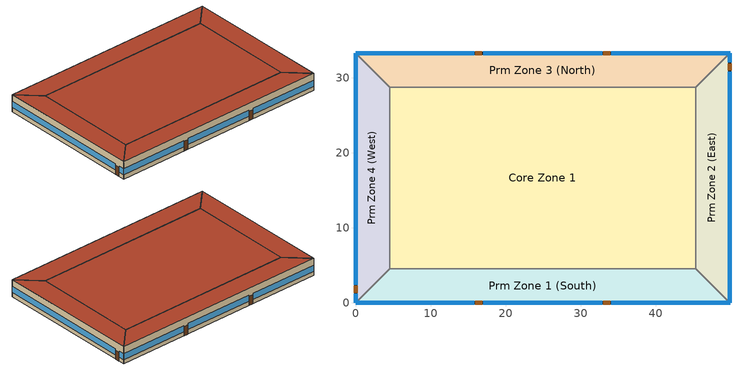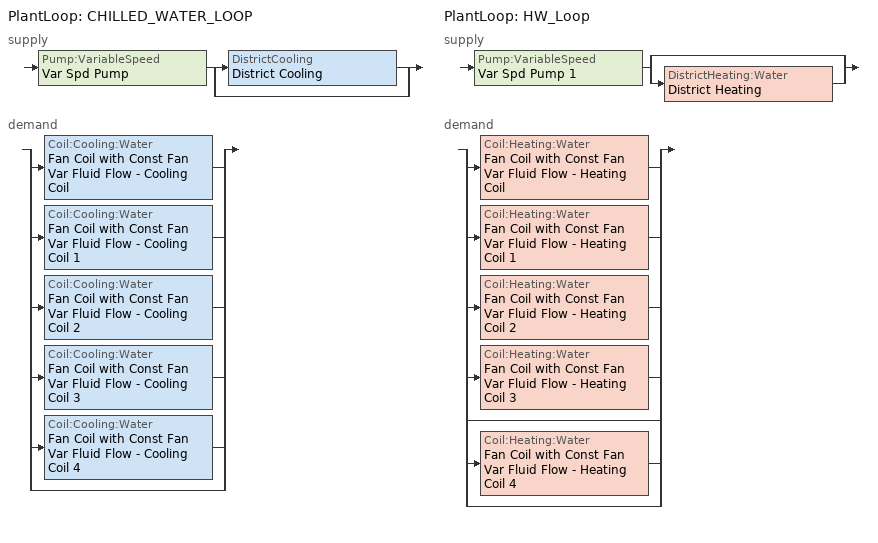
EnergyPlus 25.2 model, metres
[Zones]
Core Zone 1
 floor ground (Slab-on-grade Type 1): 45.32,28.71 45.32,4.57 4.57,4.57 4.57,28.71 z0
 wall to Prm Zone 2 (East) (Interior Wall): 45.32,4.57 45.32,28.71 z0:3.96
 wall to Prm Zone 3 (North) (Interior Wall): 45.32,28.71 4.57,28.71 z0:3.96
 wall to Prm Zone 1 (South) (Interior Wall): 4.57,4.57 45.32,4.57 z0:3.96
 wall to Prm Zone 4 (West) (Interior Wall): 4.57,28.71 4.57,4.57 z0:3.96
 roof outside (Roof Type 1): 45.32,4.57 45.32,28.71 4.57,28.71 4.57,4.57 z3.96
Prm Zone 1 (South)
 floor ground (Slab-on-grade Type 1): 45.32,4.57 49.9,0 0,0 4.57,4.57 z0
 wall outside (Exterior Wall Type 1): 0,0 49.9,0 z0:3.96
 wall to Prm Zone 2 (East) (Interior Wall): 49.9,0 45.32,4.57 z0:3.96
 wall to Prm Zone 4 (West) (Interior Wall): 4.57,4.57 0,0 z0:3.96
 window (Vertical Fenestration Type 1): 34.09,0 49.91,0 / 0,0 15.82,0 / 17.04,0 32.87,0 z1:2.4
 door (Swinging Door): 33.01,0 33.93,0 / 15.98,0 16.9,0 z0:2.13
 roof outside (Roof Type 1): 49.9,0 45.32,4.57 4.57,4.57 0,0 z3.96
Prm Zone 2 (East)
 floor ground (Slab-on-grade Type 1): 49.9,33.28 49.9,0 45.32,4.57 45.32,28.71 z0
 wall outside (Exterior Wall Type 2): 49.9,0 49.9,33.28 z0:3.96
 wall to Prm Zone 3 (North) (Interior Wall): 49.9,33.28 45.32,28.71 z0:3.96
 window (Vertical Fenestration Type 1): 49.9,0 49.9,30.84 / 49.9,32.05 49.9,33.27 z1:2.4
 door (Swinging Door): 49.9,30.99 49.9,31.9 z0:2.13
 roof outside (Roof Type 1): 49.9,0 49.9,33.28 45.32,28.71 45.32,4.57 z3.96
Prm Zone 3 (North)
 floor ground (Slab-on-grade Type 2): 49.9,33.28 45.32,28.71 4.57,28.71 0,33.28 z0
 wall outside (Exterior Wall Type 3): 49.9,33.28 0,33.28 z0:3.96
 wall to Prm Zone 4 (West) (Interior Wall): 0,33.28 4.57,28.71 z0:3.96
 window (Vertical Fenestration Type 1): 49.91,33.28 34.09,33.28 / 32.87,33.28 17.04,33.28 / 15.82,33.28 0,33.28 z1:2.4
 door (Swinging Door): 33.94,33.28 33.03,33.28 / 16.84,33.28 15.93,33.28 z0:2.13
 roof outside (Roof Type 2): 45.32,28.71 49.9,33.28 0,33.28 4.57,28.71 z3.96
Prm Zone 4 (West)
 floor ground (Slab-on-grade Type 2): 0,33.28 4.57,28.71 4.57,4.57 0,0 z0
 wall outside (Exterior Wall Type 3): 0,33.28 0,0 z0:3.96
 window (Vertical Fenestration Type 1): 0,33.27 0,2.44 / 0,1.22 0,0 z1:2.4
 door (Swinging Door): 0,2.28 0,1.37 z0:2.13
 roof outside (Roof Type 3): 0,0 4.57,4.57 4.57,28.71 0,33.28 z3.96
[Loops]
PlantLoop 'CHILLED_WATER_LOOP'
 supply: Pump:VariableSpeed 'Var Spd Pump' > split
  | DistrictCooling 'District Cooling'
  | bypass
 demand: split
  | Coil:Cooling:Water 'Fan Coil with Const Fan Var Fluid Flow - Cooling Coil'
  | Coil:Cooling:Water 'Fan Coil with Const Fan Var Fluid Flow - Cooling Coil 1'
  | Coil:Cooling:Water 'Fan Coil with Const Fan Var Fluid Flow - Cooling Coil 2'
  | Coil:Cooling:Water 'Fan Coil with Const Fan Var Fluid Flow - Cooling Coil 3'
  | Coil:Cooling:Water 'Fan Coil with Const Fan Var Fluid Flow - Cooling Coil 4'
  | bypass
PlantLoop 'HW_Loop'
 supply: Pump:VariableSpeed 'Var Spd Pump 1' > split
  | bypass
  | DistrictHeating:Water 'District Heating'
 demand: split
  | Coil:Heating:Water 'Fan Coil with Const Fan Var Fluid Flow - Heating Coil'
  | Coil:Heating:Water 'Fan Coil with Const Fan Var Fluid Flow - Heating Coil 1'
  | Coil:Heating:Water 'Fan Coil with Const Fan Var Fluid Flow - Heating Coil 2'
  | Coil:Heating:Water 'Fan Coil with Const Fan Var Fluid Flow - Heating Coil 3'
  | bypass
  | Coil:Heating:Water 'Fan Coil with Const Fan Var Fluid Flow - Heating Coil 4'
  | bypass
[Building]
Model for 229 Test Cases: North Axis {deg}=0; Terrain=City; Loads Convergence Tolerance Value {W}=0.04; Temperature Convergence Tolerance Value {deltaC}=0.2; Solar Distribution=FullInteriorAndExterior; Maximum Number of Warmup Days=25; Minimum Number of Warmup Days=6
[Site:Location]
Denver Intl AP: Latitude {deg}=39.833; Longitude {deg}=-104.65; Time Zone {hr}=-7; Elevation {m}=1650
[Site:GroundTemperature:BuildingSurface]
21, 21, 21, 21, 21, 21, 21, 21, 21, 21, 21, 21
[SizingPeriod:DesignDay] Day of Month=21; Dry-Bulb Temperature Range Modifier Type=DefaultMultipliers; Barometric Pressure {Pa}=83009; Rain Indicator=No; Snow Indicator=No; Daylight Saving Time Indicator=No; Begin Environment Reset Mode=FullResetAtBeginEnvironment
Name | Month | Day Type | Maximum Dry-Bulb Temperature {C} | Daily Dry-Bulb Temperature Range {deltaC} | Humidity Condition Type | Wetbulb or DewPoint at Maximum Dry-Bulb {C} | Wind Speed {m/s} | Wind Direction {deg} | Solar Model Indicator | Enthalpy at Maximum Dry-Bulb {J/kg} | Sky Clearness
Denver.Intl.AP Ann Clg 1% Condns DB=>MWB | 7 | SummerDesignDay | 33.5 | 17.3 | Wetbulb | 15.4 | 4.2 | 20 | ASHRAETau2017
Denver.Intl.AP Ann Clg 1% Condns DP=>MDB | 7 | SummerDesignDay | 19.9 | 15.3 | Dewpoint | 15 | 4.2 | 20 | ASHRAETau2017
Denver.Intl.AP Ann Clg 1% Condns Enth=>MDB | 7 | SummerDesignDay | 26.8 | 15.3 | Enthalpy |  | 4.2 | 20 | ASHRAETau2017 | 55800
Denver.Intl.AP Ann Clg 1% Condns WB=>MDB | 7 | SummerDesignDay | 27 | 14.8 | Wetbulb | 17.6 | 4.2 | 20 | ASHRAETau2017
Denver.Intl.AP Ann Htg 99% Condns DB | 12 | WinterDesignDay | -14.6 | 0 | Wetbulb | -14.6 | 3.4 | 230 | ASHRAEClearSky |  | 0
Denver.Intl.AP Ann Htg Wind 99% Condns WS=>MCDB | 12 | WinterDesignDay | 2.7 | 0 | Wetbulb | 2.7 | 11.8 | 230 | ASHRAEClearSky |  | 0
Denver.Intl.AP Ann Hum_n 99% Condns DP=>MCDB | 12 | WinterDesignDay | -6.5 | 0 | Dewpoint | -19.6 | 3.4 | 230 | ASHRAEClearSky |  | 0
[Material] Thermal Absorptance=0.9; Solar Absorptance=0.7
Name | Roughness | Thickness {m} | Conductivity {W/m-K} | Density {kg/m3} | Specific Heat {J/kg-K} | Visible Absorptance
Exterior Wall Type 1 Gypsum Board | MediumSmooth | 0.0159 | 0.16 | 800 | 1090 | 0.7
Exterior Wall Type 1 Insulation | Smooth | 0.062 | 0.037 | 9.6 | 838 | 0.7
Exterior Wall Type 1 Stucco; Exterior Wall Type 2 Stucco | Smooth | 0.0254 | 0.72 | 1856 | 840 | 0.7
Exterior Wall Type 2 Gypsum Board | MediumSmooth | 0.099 | 0.16 | 800 | 1090 | 0.7
Exterior Wall Type 2 Insulation | Smooth | 0.179 | 0.037 | 9.6 | 838 | 0.7
Insulation for Slab on grade Type 2 | Smooth | 0.1143 | 0.04 | 91.31 | 838 | 0.7
Roof Type 1 Built-up roofing | VeryRough | 0.0095 | 0.16 | 1120 | 1460 | 0.7
Roof Type 1 Continuous Insulation | Smooth | 0.0527 | 0.02 | 32 | 922 | 0.7
Roof Type 1 Metal Deck; Roof Type 2 Metal Deck | Smooth | 0.0008 | 45.28 | 7824 | 500 | 0.2
Roof Type 2 Continuous Insulation | Smooth | 0.106 | 0.02 | 32 | 922 | 0.7
Slab-on-grade Type 1 Concrete; Slab-on-grade Type 2 Concrete | MediumSmooth | 0.1016 | 2.31 | 2322 | 832 | 0.8
Wood 6in | MediumSmooth | 0.15 | 0.12 | 540 | 1210 | 0.7
[Material:NoMass] Thermal Absorptance=0.9; Solar Absorptance=0.7; Visible Absorptance=0.7
Name | Roughness | Thermal Resistance {m2-K/W}
Exterior Wall Type 3 Total surface-to-surface thermal resistance | Smooth | 1.95
Interior Wall surface-to-surface thermal resistance | Smooth | 0.35
Opaque Door Panel | MediumRough | 0.475964
Roof Type 2 Built-up roofing | Smooth | 0.059
Roof Type 3 Total surface-to-surface thermal resistance | Smooth | 2.66
[WindowMaterial:SimpleGlazingSystem]
Vertical Fenestration Type 1 simple material: U-Factor {W/m2-K}=3.29; Solar Heat Gain Coefficient=0.387; Visible Transmittance=0.417
[Construction]
Exterior Wall Type 1: Exterior Wall Type 1 Stucco, Exterior Wall Type 1 Gypsum Board, Exterior Wall Type 1 Insulation, Exterior Wall Type 1 Gypsum Board
Exterior Wall Type 2: Exterior Wall Type 2 Stucco, Exterior Wall Type 2 Gypsum Board, Exterior Wall Type 2 Insulation, Exterior Wall Type 2 Gypsum Board
Exterior Wall Type 3: Exterior Wall Type 3 Total surface-to-surface thermal resistance
Interior Furnishings: Wood 6in
Interior Wall: Interior Wall surface-to-surface thermal resistance
Roof Type 1: Roof Type 1 Metal Deck, Roof Type 1 Continuous Insulation, Roof Type 1 Built-up roofing
Roof Type 2: Roof Type 2 Metal Deck, Roof Type 2 Continuous Insulation, Roof Type 2 Built-up roofing
Roof Type 3: Roof Type 3 Total surface-to-surface thermal resistance
Slab-on-grade Type 1: Slab-on-grade Type 1 Concrete
Slab-on-grade Type 2: Slab-on-grade Type 2 Concrete, Insulation for Slab on grade Type 2
Swinging Door: Opaque Door Panel
Vertical Fenestration Type 1: Vertical Fenestration Type 1 simple material
[Zone] Multiplier=1; Ceiling Height {m}=3.96; Part of Total Floor Area=Yes
Core Zone 1; Prm Zone 1 (South); Prm Zone 2 (East); Prm Zone 3 (North); Prm Zone 4 (West)
[Space]
Name | Zone
Core_Space_1 | Core Zone 1
Perimeter_Space_1 | Prm Zone 1 (South)
Perimeter_Space_2 | Prm Zone 2 (East)
Perimeter_Space_3 | Prm Zone 3 (North)
Perimeter_Space_4 | Prm Zone 4 (West)
[InternalMass] Construction=Interior Furnishings
Name | Zone or ZoneList | Space or SpaceList | Surface Area {m2}
Core_bottom Internal Mass | Core Zone 1 | Core_Space_1 | 1967.31
Perimeter_bot_ZN_1 Internal Mass | Prm Zone 1 (South) | Perimeter_Space_1 | 414.719
Perimeter_bot_ZN_2 Internal Mass | Prm Zone 2 (East) | Perimeter_Space_2 | 262.544
Perimeter_bot_ZN_3 Internal Mass | Prm Zone 3 (North) | Perimeter_Space_3 | 414.719
Perimeter_bot_ZN_4 Internal Mass | Prm Zone 4 (West) | Perimeter_Space_4 | 262.544
[Lights] Design Level Calculation Method=Watts/Area; Watts per Floor Area {W/m2}=11.033; Return Air Fraction=0; Fraction Radiant=0.7; Fraction Visible=0.2; Fraction Replaceable=1
Name | Zone or ZoneList or Space or SpaceList | Schedule
Core_bottom Lighting | Core_Space_1 | Core_Space_Lighting_Sch
Perimeter_bot_ZN_1 Lighting | Perimeter_Space_1 | Perimeter_Space_1_Lighting_Sch
Perimeter_bot_ZN_2 Lighting | Perimeter_Space_2 | Perimeter_Space_2_Lighting_Sch
Perimeter_bot_ZN_3 Lighting | Perimeter_Space_3 | Perimeter_Space_3_Lighting_Sch
Perimeter_bot_ZN_4 Lighting | Perimeter_Space_4 | Perimeter_Space_4_Lighting_Sch
[People] Number of People Calculation Method=People/Area; People per Floor Area {person/m2}=0.0538196; Fraction Radiant=0.3; Sensible Heat Fraction=0.55; Activity Level Schedule=People heating rate
Name | Zone or ZoneList or Space or SpaceList | Number of People Schedule
Core_bottom People | Core_Space_1 | Core_Space Occupant Sch
Perimeter_bot_ZN_1 People | Perimeter_Space_1 | Perimeter_Space_1_Occupant_Sch
Perimeter_bot_ZN_2 People | Perimeter_Space_2 | Perimeter_Space_2_Occupant_Sch
Perimeter_bot_ZN_3 People | Perimeter_Space_3 | Perimeter_Space_3_Occupant_Sch
Perimeter_bot_ZN_4 People | Perimeter_Space_4 | Perimeter_Space_4_Occupant_Sch
[ElectricEquipment] Design Level Calculation Method=Watts/Area; Watts per Floor Area {W/m2}=8.07; Fraction Latent=0; Fraction Radiant=0.2; Fraction Lost=0
Name | Zone or ZoneList or Space or SpaceList | Schedule
Core_bottom Elec Equip | Core_Space_1 | Core_Space_Elec_Equip_Sch
Perimeter_bot_ZN_1 Elec Equip | Perimeter_Space_1 | Perimeter_Space_1_Elec_Equip_Sch
Perimeter_bot_ZN_2 Elec Equip | Perimeter_Space_2 | Perimeter_Space_2_Elec_Equip_Sch
Perimeter_bot_ZN_3 Elec Equip | Perimeter_Space_3 | Perimeter_Space_3_Elec_Equip_Sch
Perimeter_bot_ZN_4 Elec Equip | Perimeter_Space_4 | Perimeter_bot_ZN_4 Elec Equip Sch
[ZoneInfiltration:DesignFlowRate] Constant Term Coefficient=0; Velocity Term Coefficient=0
Name | Zone or ZoneList or Space or SpaceList | Design Flow Rate Calculation Method | Air Changes per Hour {1/hr} | Flow Rate per Exterior Surface Area {m3/s-m2} | Schedule | Flow Rate per Floor Area {m3/s-m2}
Infiltration_Method_1_Core_Zone | Core_Space_1 | AirChanges/Hour | 0
Infiltration_Method_1_Zone_1 | Perimeter_Space_1 | AirChanges/Hour | 0.5
Infiltration_Method_2_Zone_2 | Perimeter_Space_2 | Flow/ExteriorWallArea |  | 0.000586232
Infiltration_Method_3_Zone_3 | Perimeter_Space_3 | Flow/Area |  |  | Constant Schedule | 0.000388417
Infiltration_Method_3_Zone_4 | Perimeter_Space_4 | Flow/Area |  |  | Constant Schedule | 0.000409092
[ZoneControl:Thermostat] Temperature Difference Between Cutout And Setpoint {deltaC}=0
Name | Zone or ZoneList | Control Type Schedule | Control 1
Core Zone 1 Thermostat | Core Zone 1 | Core Zone 1 Thermostat Schedule | Core_bottom Setpoints
Prm Zone 1 (South) Thermostat | Prm Zone 1 (South) | Prm Zone 1 (South) Thermostat Schedule | Perimeter_bot_ZN_1 Setpoints
Prm Zone 2 (East) Thermostat | Prm Zone 2 (East) | Prm Zone 2 (East) Thermostat Schedule | Perimeter_bot_ZN_2 Setpoints
Prm Zone 3 (North) Thermostat | Prm Zone 3 (North) | Prm Zone 3 (North) Thermostat Schedule | Perimeter_bot_ZN_3 Setpoints
Prm Zone 4 (West) Thermostat | Prm Zone 4 (West) | Prm Zone 4 (West) Thermostat Schedule | Perimeter_bot_ZN_4 Setpoints
[ThermostatSetpoint:DualSetpoint] Heating Setpoint Temperature Schedule=Heating Thermostat Setpoint; Cooling Setpoint Temperature Schedule=Cooling Themostat Setpoint
Core_bottom Setpoints; Perimeter_bot_ZN_1 Setpoints; Perimeter_bot_ZN_2 Setpoints; Perimeter_bot_ZN_3 Setpoints; Perimeter_bot_ZN_4 Setpoints
[Fan:ConstantVolume] Availability Schedule=Always On Discrete hvac_library; Fan Total Efficiency=0.7; Pressure Rise {Pa}=250; Maximum Flow Rate {m3/s}=0.943895; Motor Efficiency=0.9; Motor In Airstream Fraction=1
Fan Coil with Const Fan Var Fluid Flow - Fan; Fan Coil with Const Fan Var Fluid Flow - Fan 2; Fan Coil with Const Fan Var Fluid Flow - Fan 1; Fan Coil with Const Fan Var Fluid Flow - Fan 3; Fan Coil with Const Fan Var Fluid Flow - Fan 4
[Coil:Cooling:Water] Availability Schedule=Always On Discrete hvac_library; Design Water Flow Rate {m3/s}=Autosize; Design Air Flow Rate {m3/s}=Autosize; Design Inlet Water Temperature {C}=Autosize; Design Inlet Air Temperature {C}=Autosize; Design Outlet Air Temperature {C}=Autosize; Design Inlet Air Humidity Ratio {kgWater/kgDryAir}=Autosize; Design Outlet Air Humidity Ratio {kgWater/kgDryAir}=Autosize; Type of Analysis=SimpleAnalysis; Heat Exchanger Configuration=CrossFlow
Fan Coil with Const Fan Var Fluid Flow - Cooling Coil; Fan Coil with Const Fan Var Fluid Flow - Cooling Coil 2; Fan Coil with Const Fan Var Fluid Flow - Cooling Coil 1; Fan Coil with Const Fan Var Fluid Flow - Cooling Coil 3; Fan Coil with Const Fan Var Fluid Flow - Cooling Coil 4
[Coil:Heating:Water] Availability Schedule=Always On Discrete hvac_library; U-Factor Times Area Value {W/K}=Autosize; Maximum Water Flow Rate {m3/s}=Autosize; Performance Input Method=NominalCapacity; Rated Capacity {W}=Autosize; Rated Inlet Water Temperature {C}=82.2; Rated Inlet Air Temperature {C}=16.6; Rated Outlet Water Temperature {C}=71.1; Rated Outlet Air Temperature {C}=32.2; Rated Ratio for Air and Water Convection=0.5
Fan Coil with Const Fan Var Fluid Flow - Heating Coil; Fan Coil with Const Fan Var Fluid Flow - Heating Coil 2; Fan Coil with Const Fan Var Fluid Flow - Heating Coil 1; Fan Coil with Const Fan Var Fluid Flow - Heating Coil 3; Fan Coil with Const Fan Var Fluid Flow - Heating Coil 4
[ZoneHVAC:FourPipeFanCoil] Availability Schedule=Perimeter_bot_ZN_1 OA Schedule; Capacity Control Method=ConstantFanVariableFlow; Maximum Supply Air Flow Rate {m3/s}=0.943895; Maximum Outdoor Air Flow Rate {m3/s}=Autosize; Maximum Cold Water Flow Rate {m3/s}=Autosize; Maximum Hot Water Flow Rate {m3/s}=Autosize; Minimum Supply Air Temperature in Cooling Mode {C}=Autosize; Maximum Supply Air Temperature in Heating Mode {C}=Autosize
Name | Supply Air Fan | Cooling Coil | Heating Coil
Core_Zone_Fan_Coil_with_Const_Fan_Var_Fluid_Flow | Fan Coil with Const Fan Var Fluid Flow - Fan | Fan Coil with Const Fan Var Fluid Flow - Cooling Coil | Fan Coil with Const Fan Var Fluid Flow - Heating Coil
Core_Zone_Fan_Coil_with_Const_Fan_Var_Fluid_Flow 2 | Fan Coil with Const Fan Var Fluid Flow - Fan 2 | Fan Coil with Const Fan Var Fluid Flow - Cooling Coil 2 | Fan Coil with Const Fan Var Fluid Flow - Heating Coil 2
Core_Zone_Fan_Coil_with_Const_Fan_Var_Fluid_Flow 1 | Fan Coil with Const Fan Var Fluid Flow - Fan 1 | Fan Coil with Const Fan Var Fluid Flow - Cooling Coil 1 | Fan Coil with Const Fan Var Fluid Flow - Heating Coil 1
Core_Zone_Fan_Coil_with_Const_Fan_Var_Fluid_Flow 3 | Fan Coil with Const Fan Var Fluid Flow - Fan 3 | Fan Coil with Const Fan Var Fluid Flow - Cooling Coil 3 | Fan Coil with Const Fan Var Fluid Flow - Heating Coil 3
Core_Zone_Fan_Coil_with_Const_Fan_Var_Fluid_Flow 4 | Fan Coil with Const Fan Var Fluid Flow - Fan 4 | Fan Coil with Const Fan Var Fluid Flow - Cooling Coil 4 | Fan Coil with Const Fan Var Fluid Flow - Heating Coil 4
[Zone equipment]
Core Zone 1: Core_Zone_Fan_Coil_with_Const_Fan_Var_Fluid_Flow
Prm Zone 1 (South): Core_Zone_Fan_Coil_with_Const_Fan_Var_Fluid_Flow 2
Prm Zone 2 (East): Core_Zone_Fan_Coil_with_Const_Fan_Var_Fluid_Flow 1
Prm Zone 3 (North): Core_Zone_Fan_Coil_with_Const_Fan_Var_Fluid_Flow 3
Prm Zone 4 (West): Core_Zone_Fan_Coil_with_Const_Fan_Var_Fluid_Flow 4
[Sizing:Zone] Zone Cooling Design Supply Air Temperature Input Method=SupplyAirTemperature; Zone Cooling Design Supply Air Temperature {C}=12.7778; Zone Heating Design Supply Air Temperature Input Method=SupplyAirTemperature; Zone Heating Design Supply Air Temperature {C}=32.2222; Zone Heating Design Supply Air Temperature Difference {deltaC}=11.11; Zone Cooling Design Supply Air Humidity Ratio {kgWater/kgDryAir}=0.0085; Zone Heating Design Supply Air Humidity Ratio {kgWater/kgDryAir}=0.008; Cooling Design Air Flow Method=DesignDay; Cooling Design Air Flow Rate {m3/s}=0; Cooling Minimum Air Flow per Zone Floor Area {m3/s-m2}=0.000762; Cooling Minimum Air Flow {m3/s}=0; Cooling Minimum Air Flow Fraction=0; Heating Design Air Flow Method=DesignDayWithLimit; Heating Design Air Flow Rate {m3/s}=0; Heating Maximum Air Flow per Zone Floor Area {m3/s-m2}=0; Heating Maximum Air Flow {m3/s}=0; Heating Maximum Air Flow Fraction=0.5; Account for Dedicated Outdoor Air System=No; Zone Load Sizing Method=Sensible Load Only No Latent Load; Zone Latent Cooling Design Supply Air Humidity Ratio Input Method=HumidityRatioDifference; Zone Cooling Design Supply Air Humidity Ratio Difference {kgWater/kgDryAir}=0.005; Zone Latent Heating Design Supply Air Humidity Ratio Input Method=HumidityRatioDifference; Zone Humidification Design Supply Air Humidity Ratio Difference {kgWater/kgDryAir}=0.005; Type of Space Sum to Use=Coincident
Name | Zone Cooling Design Supply Air Temperature Difference {deltaC} | Design Specification Outdoor Air Object | Design Specification Zone Air Distribution Object
Core Zone 1 | 8.33333 | Core Zone 1 DSOA Space List | Core Zone 1 Design Spec Zone Air Dist
Prm Zone 1 (South) | 11.1111 | Prm Zone 1 (South) DSOA Space List | Prm Zone 1 (South) Design Spec Zone Air Dist
Prm Zone 2 (East) | 11.1111 | Prm Zone 2 (East) DSOA Space List | Prm Zone 2 (East) Design Spec Zone Air Dist
Prm Zone 3 (North) | 11.1111 | Prm Zone 3 (North) DSOA Space List | Prm Zone 3 (North) Design Spec Zone Air Dist
Prm Zone 4 (West) | 11.1111 | Prm Zone 4 (West) DSOA Space List | Prm Zone 4 (West) Design Spec Zone Air Dist
[DesignSpecification:ZoneAirDistribution] Zone Air Distribution Effectiveness in Cooling Mode=0.8; Zone Air Distribution Effectiveness in Heating Mode=0.8; Minimum Zone Ventilation Efficiency=0
Core Zone 1 Design Spec Zone Air Dist; Prm Zone 1 (South) Design Spec Zone Air Dist; Prm Zone 2 (East) Design Spec Zone Air Dist; Prm Zone 3 (North) Design Spec Zone Air Dist; Prm Zone 4 (West) Design Spec Zone Air Dist
[DesignSpecification:OutdoorAir] Outdoor Air Method=Sum; Outdoor Air Flow Air Changes per Hour {1/hr}=0
Name | Outdoor Air Flow per Person {m3/s-person} | Outdoor Air Flow per Zone Floor Area {m3/s-m2} | Outdoor Air Flow per Zone {m3/s}
Core_Zone_Design_OA | 1e-08 | 0.0004318 | 0
Perimeter_Zone_1_Design_OA; Perimeter_Zone_2_Design_OA; Perimeter_Zone_3_Design_OA; Perimeter_Zone_4_Design_OA | 0 | 0 | 0.0943895
[DesignSpecification:OutdoorAir:SpaceList]
Name | Space 1 | Space 1 Design Specification Outdoor Air Object
Core Zone 1 DSOA Space List | Core_Space_1 | Core_Zone_Design_OA
Prm Zone 1 (South) DSOA Space List | Perimeter_Space_1 | Perimeter_Zone_1_Design_OA
Prm Zone 2 (East) DSOA Space List | Perimeter_Space_2 | Perimeter_Zone_2_Design_OA
Prm Zone 3 (North) DSOA Space List | Perimeter_Space_3 | Perimeter_Zone_3_Design_OA
Prm Zone 4 (West) DSOA Space List | Perimeter_Space_4 | Perimeter_Zone_4_Design_OA
[PlantLoop] Fluid Type=Water; Maximum Loop Temperature {C}=100; Minimum Loop Temperature {C}=0; Maximum Loop Flow Rate {m3/s}=Autosize; Minimum Loop Flow Rate {m3/s}=0; Plant Loop Volume {m3}=Autocalculate; Load Distribution Scheme=Optimal; Plant Loop Demand Calculation Scheme=SingleSetpoint; Common Pipe Simulation=None
Name | Plant Equipment Operation Scheme
CHILLED_WATER_LOOP | CHILLED_WATER_LOOP Operation Schemes
HW_Loop | HW_Loop Operation Schemes
[Sizing:Plant] Sizing Option=Coincident; Zone Timesteps in Averaging Window=1; Coincident Sizing Factor Mode=None
Name | Loop Type | Design Loop Exit Temperature {C} | Loop Design Temperature Difference {deltaC}
CHILLED_WATER_LOOP | Cooling | 6.66667 | 6.66667
HW_Loop | Heating | 82.2222 | 83.3333
[Pump:VariableSpeed] Design Pump Head {Pa}=179352; Motor Efficiency=0.9; Fraction of Motor Inefficiencies to Fluid Stream=0; Coefficient 1 of the Part Load Performance Curve=0; Coefficient 2 of the Part Load Performance Curve=1; Coefficient 3 of the Part Load Performance Curve=0; Coefficient 4 of the Part Load Performance Curve=0; Design Minimum Flow Rate {m3/s}=0; Skin Loss Radiative Fraction=0.5; Design Shaft Power per Unit Flow Rate per Unit Head {W/((m3/s)-Pa)}=1.28205; Design Minimum Flow Rate Fraction=0
Name | Design Maximum Flow Rate {m3/s} | Design Power Consumption {W} | Pump Control Type | Design Power Sizing Method | Design Electric Power per Unit Flow Rate {W/(m3/s)}
Var Spd Pump | 0.00378541 | 1320 | Continuous | PowerPerFlow | 348707
Var Spd Pump 1 | 0.0012618 | 380 | Intermittent | PowerPerFlowPerPressure | 348701.1
[DistrictCooling]
District Cooling: Nominal Capacity {W}=1000000; Capacity Fraction Schedule=Always On Continuous
[PlantEquipmentOperationSchemes] Control Scheme 1 Schedule=Always On Discrete
Name | Control Scheme 1
CHILLED_WATER_LOOP Operation Schemes | CHILLED_WATER_LOOP Cooling Operation Scheme
HW_Loop Operation Schemes | HW_Loop Heating Operation Scheme
[PlantEquipmentOperation:CoolingLoad]
CHILLED_WATER_LOOP Cooling Operation Scheme: Load Range 1 Lower Limit {W}=0; Load Range 1 Upper Limit {W}=1000000000; Range 1 Equipment List=CHILLED_WATER_LOOP Cooling Equipment List
[PlantEquipmentList]
CHILLED_WATER_LOOP Cooling Equipment List: District Cooling
HW_Loop Heating Equipment List: District Heating
[DistrictHeating:Water]
District Heating: Nominal Capacity {W}=1000000; Capacity Fraction Schedule=Always On Continuous
[PlantEquipmentOperation:HeatingLoad]
HW_Loop Heating Operation Scheme: Load Range 1 Lower Limit {W}=0; Load Range 1 Upper Limit {W}=1000000000; Range 1 Equipment List=HW_Loop Heating Equipment List
[SetpointManager:OutdoorAirReset] Control Variable=Temperature
Name | Setpoint at Outdoor Low Temperature {C} | Outdoor Low Temperature {C} | Setpoint at Outdoor High Temperature {C} | Outdoor High Temperature {C}
OA Temp Reset 1 | 17 | 10 | 13 | 24
OA Temp Reset | 12.2222 | 15.5556 | 6.66667 | 26.6667
[EnergyManagementSystem:Sensor]
EFC_meter: Output:Variable or Output:Meter=Electricity:Facility
[Schedule:Compact]
Core_Space_Lighting_Sch; Perimeter_Space_1_Lighting_Sch; Perimeter_Space_2_Lighting_Sch; Perimeter_Space_3_Lighting_Sch; Perimeter_Space_4_Lighting_Sch: Through: 12/31, For: Weekdays, Until: 5:00, 0.05, Until: 6:00, 0.1, Until: 7:00, 0.0862326, Until: 8:00, 0.258698, Until: 17:00, 0.776093, Until: 18:00, 0.431163, Until: 20:00, 0.258698, Until: 22:00, 0.172465, Until: 23:00, 0.0862326, Until: 24:00, 0.0431163, For: SummerDesignDay, Until: 24:00, 1, For: Saturday, Until: 6:00, 0.05, Until: 8:00, 0.0862326, Until: 12:00, 0.258698, Until: 17:00, 0.129349, Until: 19:00, 0.0431163, Until: 24:00, 0.05, For: WinterDesignDay, Until: 24:00, 0, For: Sunday Holidays AllOtherDays, Until: 6:00, 0.05, Until: 18:00, 0.0431163, Until: 24:00, 0.05
Core_Space Occupant Sch; Perimeter_Space_1_Occupant_Sch; Perimeter_Space_2_Occupant_Sch; Perimeter_Space_3_Occupant_Sch; Perimeter_Space_4_Occupant_Sch: Through: 12/31, For: Weekdays, Until: 06:00, 0, Until: 07:00, 0.1, Until: 08:00, 0.2, Until: 10:00, 0.95, Until: 11:00, 0.975703, Until: 12:00, 0.95, Until: 13:00, 0.513528, Until: 14:00, 0.95, Until: 15:00, 0.975703, Until: 17:00, 0.95, Until: 18:00, 0.3, Until: 22:00, 0.1, Until: 23:00, 0.05, Until: 24:00, 0.05, For: Saturday, Until: 06:00, 0, Until: 07:00, 0.1, Until: 08:00, 0.1, Until: 10:00, 0.3, Until: 11:00, 0.308117, Until: 12:00, 0.3, Until: 13:00, 0.102706, Until: 14:00, 0.1, Until: 15:00, 0.102706, Until: 17:00, 0.1, Until: 18:00, 0.05, Until: 19:00, 0.05, Until: 24:00, 0, For: SummerDesignDay, Until: 06:00, 1e-9, Until: 22:00, 1, Until: 24:00, 0.05, For: WinterDesignDay, Until: 24:00, 0, For:Sunday Holidays AllOtherDays, Until: 06:00, 0, Until: 18:00, 0.05, Until: 24:00, 0
Core_Space_Elec_Equip_Sch; Perimeter_Space_1_Elec_Equip_Sch; Perimeter_Space_2_Elec_Equip_Sch; Perimeter_Space_3_Elec_Equip_Sch; Perimeter_bot_ZN_4 Elec Equip Sch: Through: 12/31, For: Weekdays, Until: 06:00, 0.307674, Until: 08:00, 0.381235, Until: 12:00, 0.857778, Until: 13:00, 0.76247, Until: 17:00, 0.857778, Until: 18:00, 0.476543, Until: 24:00, 0.381235, For: SummerDesignDay, Until: 24:00, 1, For: Saturday, Until: 06:00, 0.230755, Until: 08:00, 0.381235, Until: 12:00, 0.476543, Until: 17:00, 0.33358, Until: 19:00, 0.285926, Until: 24:00, 0.230755, For: WinterDesignDay, Until: 24:00, 0, For: Sunday Holidays AllOtherDays, Until: 06:00, 0.230755, Until: 18:00, 0.285926, Until: 24:00, 0.230755
Core Zone 1 Thermostat Schedule; Prm Zone 1 (South) Thermostat Schedule; Prm Zone 2 (East) Thermostat Schedule; Prm Zone 3 (North) Thermostat Schedule; Prm Zone 4 (West) Thermostat Schedule: Through: 12/31, For: AllDays, Until: 24:00, 4
Perimeter_bot_ZN_1 OA Schedule: Through: 12/31, For: Weekdays SummerDesignDay, Until: 06:00, 0, Until: 22:00, 1, Until: 24:00, 0, For: Saturday WinterDesignDay, Until: 06:00, 0, Until: 18:00, 1, Until: 24:00, 0, For: AllOtherDays, Until: 24:00, 0
[Schedule:Constant]
People heating rate: ActivityLevel, 120
Always On Discrete hvac_library: OnOff hvac_library, 1
Always On Discrete: OnOff, 1
Always On Continuous: Always On Continuous Limits, 1
[Schedule:Day:Interval]
Weekday: No, 05:00, 15.6, 22:00, 21, 24:00, 15.6
Saturdays 1: No, 05:00, 15.6, 17:00, 21, 24:00, 15.6
Sundays 2: No, 24:00, 15.6
Schedule Day 12; Schedule Day 11: No, 24:00, 15.5556
Weekdays: No, 05:00, 26.7, 22:00, 24, 24:00, 26.1005
Saturdays: No, 05:00, 26.7, 17:00, 24, 24:00, 26.7
Sundays: No, 24:00, 26.7
Schedule Day 10; Schedule Day 13: No, 24:00, 26.6667
Schedule Day 6; Schedule Day 8; Schedule Day 9: No, 24:00, 1
[Schedule:Week:Daily]
Heating Thermostat Setpoint Week Rule - Jan1-Jan2: Weekday, Weekday, Weekday, Weekday, Weekday, Weekday, Saturdays 1, Weekday, Schedule Day 12, Schedule Day 11, Weekday, Weekday
Heating Thermostat Setpoint Week Rule - Jan3-Dec31: Sundays 2, Weekday, Weekday, Weekday, Weekday, Weekday, Saturdays 1, Weekday, Schedule Day 12, Schedule Day 11, Weekday, Weekday
Cooling Themostat Setpoint Week Rule - Jan1-Jan2: Weekdays, Weekdays, Weekdays, Weekdays, Weekdays, Weekdays, Saturdays, Weekdays, Schedule Day 10, Schedule Day 13, Weekdays, Weekdays
Cooling Themostat Setpoint Week Rule - Jan3-Dec31: Sundays, Weekdays, Weekdays, Weekdays, Weekdays, Weekdays, Saturdays, Weekdays, Schedule Day 10, Schedule Day 13, Weekdays, Weekdays
Constant Schedule Week Rule - Jan1-Dec31: Schedule Day 6, Schedule Day 6, Schedule Day 6, Schedule Day 6, Schedule Day 6, Schedule Day 6, Schedule Day 6, Schedule Day 6, Schedule Day 8, Schedule Day 9, Schedule Day 6, Schedule Day 6
[Schedule:Year]
Heating Thermostat Setpoint: Heating Thermostat Setpoint Week Rule - Jan1-Jan2, 1, 1, 1, 2, Heating Thermostat Setpoint Week Rule - Jan3-Dec31, 1, 3, 12, 31
Cooling Themostat Setpoint: Cooling Themostat Setpoint Week Rule - Jan1-Jan2, 1, 1, 1, 2, Cooling Themostat Setpoint Week Rule - Jan3-Dec31, 1, 3, 12, 31
Constant Schedule: Constant Schedule Week Rule - Jan1-Dec31, 1, 1, 12, 31
